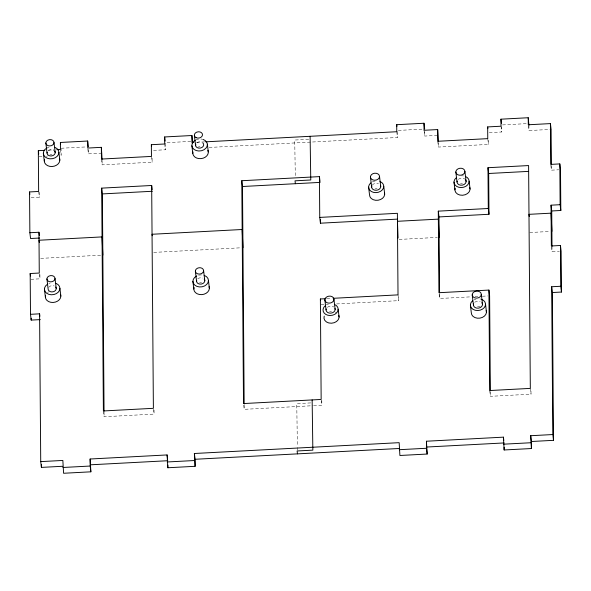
<?xml version="1.0" encoding="UTF-8"?>
<svg xmlns="http://www.w3.org/2000/svg" width="591" height="591" viewBox="0 0 591 591"><rect width="100%" height="100%" fill="white"/><g stroke="black" fill="none" stroke-linecap="round" stroke-linejoin="round"><path stroke-width="0.44" stroke-dasharray="2.96 2.22" d="M61.087 148.252L86.545 146.908M190.797 141.397L165.34 142.741L165.391 149.774L152.042 150.476M398.304 130.426L422.853 129.126M502.557 124.915L527.106 123.615M48.469 150.136L53.995 149.841M196.559 142.305L205.712 141.825M308.701 139.291L294.717 140.03L295.315 176.458M39.013 156.452L42.707 156.26M87.823 148.888L88.414 153.845L102.051 153.121M209.125 147.462L397.447 137.504L397.403 131.35M424.035 130.279L424.722 136.063L438.359 135.346M489.245 132.657L501.7 131.992L501.663 126.718M528.384 125.595L528.975 130.552L551.1 129.385M101.453 159.06L102.14 164.845L152.138 162.2L152.101 157.694M437.761 141.279L438.456 147.063L488.447 144.426L488.41 139.912M31.146 197.675L39.331 197.246L39.287 191.809M550.827 165.214L551.418 170.171L558.687 169.787M40.72 258.385L101.009 255.194M153.749 252.409L241.113 247.784M399.147 239.436L437.333 237.412M529.765 232.529L550.044 231.458M30.872 279.307L39.959 278.826L39.922 273.507M551.455 246.794L552.046 251.751L559.315 251.367M326.771 298.64L331.337 298.403M321.068 304.764L328.374 304.38M336.597 303.944L398.711 300.656L398.674 296.091M439.128 294.362L439.623 298.492L471.433 296.815M475.068 296.623L477.794 296.475M482.345 296.239L487.797 295.951M310.74 402.907L296.748 403.646L297.399 446.582M103.395 410.959L104.09 416.744L154.081 414.099L154.044 409.511M243.714 405.204L244.201 409.334L312.676 405.714M313.592 405.67L321.844 405.234L321.807 400.624M489.703 390.54L490.39 396.325L531.014 394.175L530.977 389.58M501.013 126.215L501.7 131.992M530.319 388.39L531.014 394.175M487.76 138.641L488.447 144.426M396.76 131.727L397.447 137.504M398.016 294.872L398.711 300.656M321.253 400.277L321.844 405.234M164.704 143.99L165.391 149.774M151.444 156.416L152.138 162.2M153.49 409.142L154.081 414.099M60.452 149.501L61.139 155.285L61.095 149.131M38.644 191.462L39.331 197.246M39.368 273.869L39.959 278.826M551.381 165.643L551.418 170.171M552.001 246.432L552.046 251.751M528.938 125.277L528.975 130.552M490.353 391.715L490.39 396.325M438.419 142.557L438.456 147.063M439.586 293.926L439.623 298.492M424.693 131.667L424.722 136.063M297.406 447.49L297.428 450.224M244.164 404.746L244.201 409.334M102.11 160.338L102.14 164.845M104.053 412.149L104.09 416.744M88.384 149.449L88.414 153.845M372.234 185.212A4.558 3.509 -6.8 0 1 378.439 183.594M477.521 306.677A7.602 5.844 -6.8 0 1 480.158 306.537M474.137 299.792A7.602 5.844 -6.8 0 1 475.962 299.112M479.885 298.906A7.602 5.844 -6.8 0 1 481.717 299.393M372.36 181.888A7.602 5.844 -6.8 0 1 375.484 180.957M461.519 175.83A7.602 5.844 -6.8 0 1 463.484 175.926M460.478 183.845A7.602 5.844 -6.8 0 1 462.443 183.542M375.1 188.913A7.602 5.844 -6.8 0 1 377.058 188.61M458.328 179.376A4.558 3.509 -6.8 0 1 464.762 179.036M327.362 307.327A4.558 3.509 -6.8 0 1 333.789 306.988M329.579 311.782A7.602 5.844 -6.8 0 1 331.544 311.494M335.326 312.1A7.602 5.844 -6.8 0 1 336.892 312.964M474.728 302.348A4.558 3.509 -6.8 0 1 480.217 301.499M198 147.093A7.794 5.999 -6.8 0 1 199.987 146.679M46.512 156.534A7.801 6.006 -6.8 0 1 47.546 155.802M49.991 154.79A7.801 6.006 -6.8 0 1 52.001 154.48M47.59 292.523A7.764 5.976 -6.8 0 1 48.617 291.791M197.741 278.841A4.137 3.184 -6.8 0 1 202.72 278.065M198.62 275.236A7.794 5.999 -6.8 0 1 204.523 275.524M199.536 282.912A7.794 5.999 -6.8 0 1 201.546 282.601M196.988 142.712A4.093 3.147 -6.8 0 1 200.999 141.951M195.843 139.919A7.794 5.999 -6.8 0 1 202.403 139.24M48.226 150.742A4.093 3.154 -6.8 0 1 54.003 150.432M47.797 147.543A7.801 6.006 -6.8 0 1 49.075 147.115M48.654 287.396A4.063 3.125 -6.8 0 1 54.187 285.955M48.861 283.525A7.764 5.976 -6.8 0 1 50.132 283.096"/><path stroke-width="0.89" d="M56.766 149.7L60.452 149.501L60.393 142.468L87.667 141.027L88.362 146.812M87.667 141.027L87.727 148.06L101.364 147.336L101.453 159.06L151.444 156.416L151.355 144.699L164.704 143.99L164.645 136.957L191.92 135.516L192.629 143.059M205.712 141.825L396.76 131.727L396.709 124.694L423.983 123.246L424.67 129.03M423.983 123.246L424.035 130.279L437.672 129.562L437.761 141.279L487.76 138.641L487.664 126.917L501.013 126.215L500.954 119.183L528.236 117.735L528.938 125.277M39.649 238.033L30.555 238.513L29.868 232.736L29.55 191.942L38.644 191.462L38.326 150.668L44.783 150.328M193.811 142.453L191.979 142.549L191.92 135.516M551.373 164.734L551.1 129.385L550.413 123.6L528.288 124.767L528.236 117.735M151.673 185.485L153.387 408.315L103.395 410.959L101.674 188.13L151.673 185.485L152.16 189.615M325.863 298.691L320.381 298.98L321.157 399.45L243.514 403.557L241.793 180.72L319.435 176.62L320.026 181.577M488.292 208.497L487.981 167.711L528.605 165.561L530.319 388.39L489.703 390.54L488.927 290.07L438.928 292.708L438.3 211.142L488.292 208.497L488.986 214.282L438.995 216.927L438.3 211.142M560.822 210.485L560.128 204.7L551.041 205.18L551.728 210.965L560.822 210.485L560.504 169.691L559.817 163.906L550.723 164.394L550.413 123.6M101.674 188.13L102.369 193.914L152.36 191.27M241.793 180.72L242.487 186.505L320.123 182.397M487.981 167.711L488.668 173.488L528.391 171.39M29.868 232.736L38.954 232.248L39.353 235.558M319.435 176.62L319.746 217.407L397.388 213.307L398.016 294.872L333.169 298.307M319.746 217.407L320.44 223.191L397.167 219.135M40.277 319.613L31.183 320.093L30.496 314.316L30.178 273.522L39.272 273.042L38.954 232.248M561.45 292.05L560.763 286.266L551.669 286.746L552.356 292.53L561.45 292.05L561.132 251.271L560.445 245.487L551.351 245.974L551.041 205.18M30.496 314.316L39.582 313.828L39.878 316.311M39.582 313.828L40.727 461.615L62.853 460.448L63.592 473.265L90.866 471.817L90.127 459.008L167.098 454.937L167.593 459.067M167.098 454.937L167.844 467.754L195.119 466.306L194.373 453.496L399.161 442.666L399.9 455.484L427.175 454.043L426.436 441.226L503.414 437.155L503.805 440.465M530.688 435.715L552.807 434.548L553.501 440.332L531.375 441.499L530.688 435.715L531.427 448.532L504.153 449.973L503.414 437.155M40.727 461.615L41.414 467.4L62.616 466.277M90.815 464.785L167.792 460.721M194.373 453.496L195.067 459.273L398.932 448.503M427.123 447.01L504.101 442.94M62.905 467.481L90.179 466.04L90.866 471.817M167.157 461.97L194.432 460.529M399.213 449.699L426.488 448.259L427.175 454.043M503.466 444.188L530.74 442.748M551.883 231.362L551.1 213.166L528.975 214.334L529.233 216.505M500.954 119.183L501.449 123.312M487.664 126.917L487.863 128.572M488.927 290.07L489.614 295.855L490.345 390.791M485.543 304.269L486.459 311.974M469.143 181.289L470.059 189.002M481.31 294.362A4.558 3.509 -6.8 0 1 474.514 297.768A4.558 3.509 -6.8 0 1 474.47 291.681A4.558 3.509 -6.8 0 1 481.31 294.362L482.507 304.424M464.925 171.493A4.558 3.509 -6.8 0 1 458.128 174.899A4.558 3.509 -6.8 0 1 458.084 168.812A4.558 3.509 -6.8 0 1 464.925 171.493L466.114 181.452M472.216 294.843L473.421 304.904M455.831 171.974L457.02 181.932M470.392 305.067L471.308 312.779A7.602 5.844 -6.8 0 0 479.922 318.135A7.602 5.844 -6.8 0 0 486.194 310.474M453.991 182.094L454.907 189.8M437.672 129.562L438.411 141.655M439.15 237.316L438.367 219.128L397.447 221.293L398.061 238.033M396.709 124.694L396.901 126.341M383.766 186.357L384.682 194.07M379.533 176.48A4.558 3.509 -6.8 0 1 372.744 179.886A4.558 3.509 -6.8 0 1 372.692 173.791A4.558 3.509 -6.8 0 1 379.533 176.48L380.73 186.52M370.446 176.96L371.643 187M368.614 187.162L369.53 194.875A7.602 5.844 -6.8 0 0 378.144 200.231A7.602 5.844 -6.8 0 0 384.416 192.57M338.17 309.3L339.094 317.012M333.952 299.386A4.558 3.509 -6.8 0 1 327.155 302.791A4.558 3.509 -6.8 0 1 327.104 296.704A4.558 3.509 -6.8 0 1 333.952 299.386L335.141 309.403M324.858 299.866L326.055 309.883M320.381 298.98L320.573 300.634M295.374 183.712L295.027 180.816L310.77 179.989L310.105 136.307M297.458 453.866L297.11 450.97L312.853 450.143L312.144 399.922M242.953 247.688L242.17 229.5L152.05 234.265L152.219 235.713M207.382 144.182L208.298 151.843M194.417 135.701L195.621 145.755M208.453 280.526L209.369 288.209M191.883 145.8L192.792 153.453M203.607 270.685A4.137 3.184 -6.8 0 1 197.438 273.773A4.137 3.184 -6.8 0 1 197.394 268.248A4.137 3.184 -6.8 0 1 203.607 270.685L204.804 280.725M195.355 271.121L196.552 281.161M192.902 281.353L193.818 289.029M164.645 136.957L165.14 141.086M151.355 144.699L151.555 146.346M101.364 147.336L102.103 159.437M102.841 255.098L102.051 236.91L39.021 240.242L39.279 242.406M60.393 142.468L60.592 144.123M58.908 152.412L59.824 160.087M54.017 142.557A4.093 3.154 -6.8 0 1 47.908 145.615A4.093 3.154 -6.8 0 1 47.871 140.141A4.093 3.154 -6.8 0 1 54.017 142.557L55.214 152.604M45.847 142.992L47.044 153.039M59.92 288.364L60.836 296.054M43.35 153.232L44.266 160.907M55.029 278.501A4.063 3.125 -6.8 0 1 48.972 281.538A4.063 3.125 -6.8 0 1 48.927 276.108A4.063 3.125 -6.8 0 1 55.029 278.501L56.234 288.563M38.326 150.668L38.718 153.978M46.925 278.93L48.122 288.992A4.063 3.125 -6.8 0 0 53.249 291.747A4.063 3.125 -6.8 0 0 55.68 287.027M44.436 289.184L45.352 296.874M29.55 191.942L29.846 194.424M30.178 273.522L30.473 276.004M559.817 163.906L560.128 204.7M560.445 245.487L560.763 286.266M551.728 210.965L552.001 246.432M552.356 292.53L553.501 440.332M551.669 286.746L552.807 434.548M531.375 441.499L531.427 448.532M504.138 447.335L504.153 449.973M488.668 173.488L488.986 214.282M438.995 216.927L439.578 293.018M426.436 441.226L426.488 448.259M320.411 219.564L320.44 223.191M242.487 186.505L244.157 403.823M195.067 459.273L195.119 466.306M167.822 465.117L167.844 467.754M102.369 193.914L104.046 411.233M90.127 459.008L90.179 466.04M41.392 464.644L41.414 467.4M31.168 318.283L31.183 320.093M334.979 308.502A4.558 3.509 -6.8 0 1 330.628 313.164A4.558 3.509 -6.8 0 1 326.202 308.967M380.574 185.618A4.558 3.509 -6.8 0 1 376.216 190.272A4.558 3.509 -6.8 0 1 371.791 186.084M379.939 181.481A7.602 5.844 -6.8 0 1 382.421 189.792A7.602 5.844 -6.8 0 1 371.355 191.506A7.602 5.844 -6.8 0 1 370.801 182.9M338.842 315.505A7.602 5.844 -6.8 0 1 331.492 323.218A7.602 5.844 -6.8 0 1 324.208 316.17M334.41 304.395A7.602 5.844 -6.8 0 1 336.789 312.728A7.602 5.844 -6.8 0 1 325.707 314.36A7.602 5.844 -6.8 0 1 325.257 305.739M481.717 299.393A7.602 5.844 -6.8 0 1 484.199 307.697A7.602 5.844 -6.8 0 1 473.132 309.411A7.602 5.844 -6.8 0 1 472.578 300.804M469.793 187.502A7.602 5.844 -6.8 0 1 462.531 195.266A7.602 5.844 -6.8 0 1 455.151 188.27M465.316 176.413A7.602 5.844 -6.8 0 1 467.799 184.724A7.602 5.844 -6.8 0 1 456.732 186.438A7.602 5.844 -6.8 0 1 456.178 177.832M465.486 179.723A4.558 3.509 -6.8 0 1 462.184 185.146A4.558 3.509 -6.8 0 1 457.168 181.016M481.887 302.703A4.558 3.509 -6.8 0 1 478.584 308.125A4.558 3.509 -6.8 0 1 473.568 303.988M207.884 150.321A7.794 5.999 -6.8 0 1 201.103 158.617A7.794 5.999 -6.8 0 1 192.91 151.887M59.551 158.543A7.801 6.006 -6.8 0 1 52.089 166.514A7.801 6.006 -6.8 0 1 44.517 159.341M60.563 294.517A7.764 5.976 -6.8 0 1 53.138 302.459A7.764 5.976 -6.8 0 1 45.603 295.315M204.235 279.159A4.137 3.184 -6.8 0 1 201.243 284.072A4.137 3.184 -6.8 0 1 196.685 280.326M204.523 275.524A7.794 5.999 -6.8 0 1 206.665 284.493A7.794 5.999 -6.8 0 1 194.749 285.121A7.794 5.999 -6.8 0 1 196.751 275.938M209.088 286.665A7.794 5.999 -6.8 0 1 201.642 294.628A7.794 5.999 -6.8 0 1 194.07 287.455M202.735 142.793A4.093 3.147 -6.8 0 1 200.364 148.06A4.093 3.147 -6.8 0 1 195.791 144.115M203.023 139.417A7.794 5.999 -6.8 0 1 205.927 148.208A7.794 5.999 -6.8 0 1 194.055 149.449A7.794 5.999 -6.8 0 1 195.266 140.222M54.653 151.052A4.093 3.154 -6.8 0 1 51.69 155.928A4.093 3.154 -6.8 0 1 47.177 152.212M54.978 147.403A7.801 6.006 -6.8 0 1 57.12 156.371A7.801 6.006 -6.8 0 1 45.204 157.007A7.801 6.006 -6.8 0 1 47.199 147.816M56.012 283.385A7.764 5.976 -6.8 0 1 58.28 292.168A7.764 5.976 -6.8 0 1 46.578 293.188A7.764 5.976 -6.8 0 1 47.701 284.101M196.116 137.651A4.093 3.147 -6.8 0 0 202.499 134.999A4.093 3.147 -6.8 0 0 196.685 132.17A4.093 3.147 -6.8 0 0 196.116 137.651"/></g></svg>
